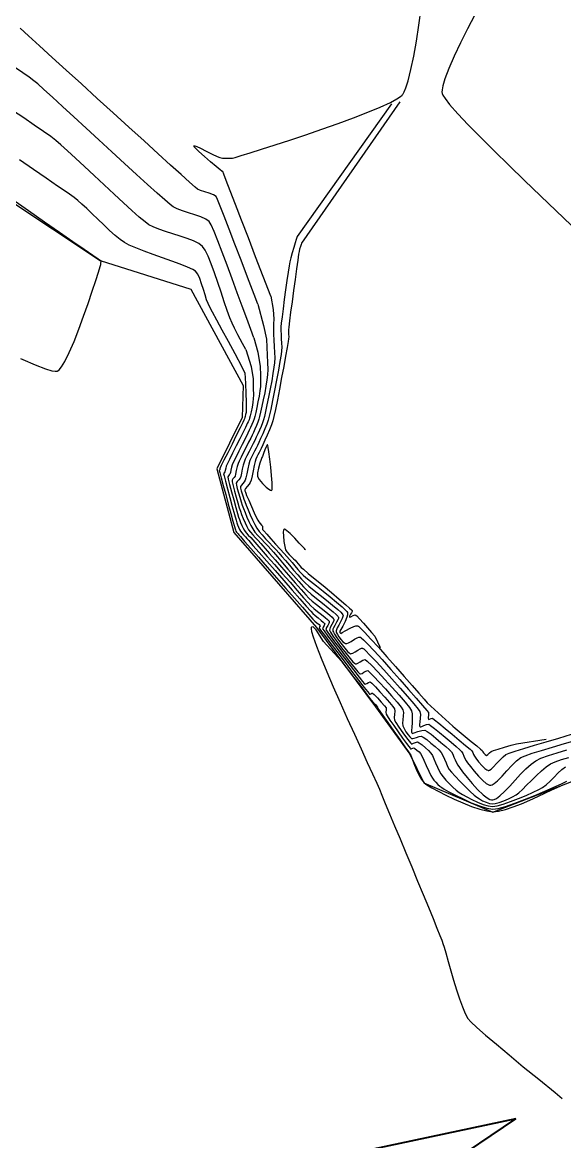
# Model space of a CAD drawing. Header units: metres. Extents: x 708931 to 723899, y 5405153 to 5413472.
# Drawn here: x 710296.5 to 710372, y 5412281.9 to 5412437.9 of the extents above; entities that cross this region are included whole.
import ezdxf

# ---------------------------------------------------------------- set-up
doc = ezdxf.new("R2010")
doc.units = ezdxf.units.M
doc.header["$LTSCALE"] = 12.7
doc.header["$MEASUREMENT"] = 0
doc.linetypes.add('ACAD_ISO08W100', pattern=[36, 24, -3, 6, -3])
for name, color, linetype in [('CONT-MJR1', 252, 'Continuous'), ('CONT-MNR1', 251, 'Continuous'), ('contornos2', 7, 'Continuous')]:
    doc.layers.add(name, color=color, linetype=linetype)
doc.layers.add('corte', color=214, linetype='ACAD_ISO08W100', lineweight=40)

msp = doc.modelspace()

# ---------------------------------------------------------------- linework, layer by layer
at = {"layer": 'CONT-MJR1', "flags": 128}
for points, elevation in [([(710328.73, 5412393.99), (710328.28, 5412395.15), (710327.73, 5412396.64), (710327.1, 5412398.37), (710326.41, 5412400.25), (710325.71, 5412402.19), (710325, 5412404.11), (710324.33, 5412405.9), (710323.72, 5412407.5), (710323.19, 5412408.81), (710322.78, 5412409.73), (710322.5, 5412410.19), (710322.03, 5412410.52), (710321.34, 5412410.83), (710320.52, 5412411.12), (710319.63, 5412411.4), (710318.78, 5412411.68), (710318.03, 5412411.95), (710317.48, 5412412.21), (710317.08, 5412412.53), (710316.31, 5412413.19), (710315.24, 5412414.15), (710313.91, 5412415.35), (710312.38, 5412416.74), (710310.71, 5412418.27), (710308.94, 5412419.89), (710307.14, 5412421.55), (710305.35, 5412423.19), (710303.64, 5412424.76), (710302.06, 5412426.22), (710300.65, 5412427.5), (710299.48, 5412428.56), (710298.61, 5412429.35), (710298.07, 5412429.81), (710297.43, 5412430.3), (710296.56, 5412430.9), (710295.53, 5412431.6)], 245), ([(710328.73, 5412393.99), (710329.26, 5412391.96), (710329.61, 5412389.98), (710329.64, 5412388.75), (710329.65, 5412387.78), (710329.64, 5412387.17), (710329.57, 5412386.56), (710329.45, 5412385.83), (710329.3, 5412385.04), (710329.14, 5412384.27), (710328.99, 5412383.57), (710328.86, 5412383.02), (710328.78, 5412382.7), (710328.64, 5412382.32), (710328.46, 5412381.88), (710328.26, 5412381.45), (710328.09, 5412381.08), (710327.9, 5412380.7), (710327.55, 5412380), (710327.1, 5412379.11), (710326.63, 5412378.16), (710326.19, 5412377.28), (710325.86, 5412376.61), (710325.7, 5412376.26), (710325.61, 5412375.94), (710325.52, 5412375.54), (710325.45, 5412375.19), (710325.39, 5412374.98), (710325.29, 5412374.85), (710325.17, 5412374.71), (710325.09, 5412374.58), (710325.16, 5412374.26), (710325.35, 5412373.51), (710325.62, 5412372.49), (710325.92, 5412371.37), (710326.22, 5412370.3), (710326.46, 5412369.46), (710326.6, 5412368.99), (710326.73, 5412368.64), (710326.88, 5412368.24), (710327.06, 5412367.82), (710327.25, 5412367.43), (710327.43, 5412367.11), (710327.65, 5412366.81), (710327.95, 5412366.47), (710328.28, 5412366.12), (710328.6, 5412365.79), (710328.87, 5412365.5), (710329.16, 5412365.17), (710329.76, 5412364.47), (710330.6, 5412363.51), (710331.59, 5412362.37), (710332.67, 5412361.13), (710333.76, 5412359.89), (710334.77, 5412358.73), (710335.65, 5412357.74), (710336.31, 5412357.01), (710336.67, 5412356.62), (710337.07, 5412356.25), (710337.6, 5412355.83), (710338.17, 5412355.39), (710338.68, 5412354.97), (710339, 5412354.7), (710339.16, 5412354.54), (710339.22, 5412354.46), (710339.23, 5412354.44), (710339.23, 5412354.4), (710339.22, 5412354.3), (710339.15, 5412354.14), (710339.01, 5412353.89), (710338.84, 5412353.58), (710338.77, 5412353.33), (710338.94, 5412353.05), (710339.36, 5412352.44), (710339.97, 5412351.61), (710340.69, 5412350.65), (710341.46, 5412349.64), (710342.19, 5412348.69), (710342.83, 5412347.89), (710343.22, 5412347.42), (710343.42, 5412347.2), (710343.5, 5412347.13), (710343.52, 5412347.12), (710343.56, 5412347.11), (710343.65, 5412347.13), (710343.8, 5412347.2), (710344.04, 5412347.35), (710344.34, 5412347.52), (710344.58, 5412347.58), (710344.85, 5412347.35), (710345.42, 5412346.78), (710346.19, 5412345.97), (710347.06, 5412345.03), (710347.92, 5412344.07), (710348.68, 5412343.19), (710349.24, 5412342.51), (710349.5, 5412342.13), (710349.56, 5412341.74), (710349.54, 5412341.26), (710349.48, 5412340.74), (710349.45, 5412340.26), (710349.49, 5412339.87), (710349.66, 5412339.5), (710349.92, 5412339.05), (710350.23, 5412338.62), (710350.47, 5412338.34), (710350.62, 5412338.18), (710350.7, 5412338.12), (710350.74, 5412338.11), (710350.79, 5412338.1), (710350.89, 5412338.1), (710351.08, 5412338.15), (710351.38, 5412338.27), (710351.74, 5412338.42), (710352.04, 5412338.47), (710352.32, 5412338.31), (710352.8, 5412337.96), (710353.39, 5412337.49), (710353.98, 5412336.99), (710354.49, 5412336.52), (710354.82, 5412336.17), (710355.06, 5412335.77), (710355.28, 5412335.26), (710355.5, 5412334.72), (710355.72, 5412334.21), (710355.95, 5412333.8), (710356.26, 5412333.43), (710356.79, 5412332.85), (710357.45, 5412332.15), (710358.17, 5412331.42), (710358.85, 5412330.75), (710359.41, 5412330.22), (710359.77, 5412329.93), (710360.14, 5412329.7), (710360.59, 5412329.45), (710361.08, 5412329.23), (710361.55, 5412329.07), (710361.96, 5412329), (710362.35, 5412329.06), (710362.9, 5412329.22), (710363.53, 5412329.45), (710364.18, 5412329.72), (710364.77, 5412330), (710365.25, 5412330.26), (710365.62, 5412330.55), (710366.13, 5412331.02), (710366.73, 5412331.62), (710367.4, 5412332.29), (710368.1, 5412332.98), (710368.8, 5412333.63), (710369.46, 5412334.18), (710370.06, 5412334.59), (710370.69, 5412334.88), (710371.57, 5412335.18), (710372.6, 5412335.49)], 245), ([(710335.94, 5412364.41), (710335.89, 5412364.46), (710335.77, 5412364.59), (710335.5, 5412364.87), (710335.05, 5412365.36), (710334.41, 5412366.05), (710333.77, 5412366.69), (710333.34, 5412367.08), (710333.09, 5412367.26), (710332.99, 5412367.3), (710332.95, 5412367.29), (710332.92, 5412367.27), (710332.87, 5412367.16), (710332.83, 5412366.88), (710332.84, 5412366.36), (710332.91, 5412365.59), (710333.03, 5412364.88), (710333.15, 5412364.42), (710333.34, 5412364.12), (710333.63, 5412363.79), (710333.95, 5412363.46), (710334.25, 5412363.17), (710334.46, 5412362.96), (710334.65, 5412362.73), (710334.88, 5412362.46), (710335.12, 5412362.2), (710335.32, 5412361.97), (710335.63, 5412361.71), (710336.31, 5412361.14), (710337.26, 5412360.35), (710338.37, 5412359.43), (710339.52, 5412358.46), (710340.61, 5412357.55), (710341.53, 5412356.76), (710342.06, 5412356.29), (710342.32, 5412356.05), (710342.4, 5412355.96), (710342.41, 5412355.94), (710342.42, 5412355.91), (710342.4, 5412355.82), (710342.34, 5412355.66), (710342.21, 5412355.43), (710342.07, 5412355.16), (710342.03, 5412355.01), (710342.23, 5412355.08), (710342.57, 5412355.28), (710342.85, 5412355.38), (710343.06, 5412355.2), (710343.46, 5412354.78), (710343.99, 5412354.19), (710344.57, 5412353.53), (710345.12, 5412352.89), (710345.58, 5412352.37), (710346.34, 5412350.81)], 240)]:
    msp.add_lwpolyline(points, dxfattribs=dict(at, elevation=elevation))
at = {"layer": 'CONT-MJR1', "elevation": 240, "flags": 128}
msp.add_lwpolyline([(710330.62, 5412379.05), (710330.6, 5412379.05), (710330.54, 5412378.98), (710330.43, 5412378.76), (710330.27, 5412378.36), (710330.09, 5412377.85), (710329.99, 5412377.58), (710329.92, 5412377.43), (710329.84, 5412377.27), (710329.75, 5412377.03), (710329.56, 5412376.49), (710329.35, 5412375.81), (710329.21, 5412375.15), (710329.21, 5412374.66), (710329.46, 5412374.21), (710329.91, 5412373.68), (710330.44, 5412373.17), (710330.83, 5412372.87), (710331.06, 5412372.74), (710331.17, 5412372.71), (710331.21, 5412372.72), (710331.23, 5412372.74), (710331.26, 5412372.85), (710331.28, 5412373.15), (710331.26, 5412373.76), (710331.19, 5412374.78), (710331.08, 5412375.93), (710330.95, 5412377.07), (710330.82, 5412378.07), (710330.72, 5412378.67), (710330.66, 5412378.95), (710330.63, 5412379.04), (710330.62, 5412379.05)], close=True, dxfattribs=at)
at = {"layer": 'CONT-MNR1', "flags": 128}
for points, elevation in [([(710331.08, 5412399.79), (710330.02, 5412402.52), (710328.97, 5412405.25), (710327.96, 5412407.89), (710327.01, 5412410.36), (710326.16, 5412412.57), (710325.44, 5412414.44), (710324.88, 5412415.88), (710324.53, 5412416.8), (710324.4, 5412417.13), (710324.33, 5412417.16), (710324.25, 5412417.19), (710324.02, 5412417.38), (710323.45, 5412417.86), (710322.68, 5412418.51), (710321.84, 5412419.24), (710321.08, 5412419.92), (710320.63, 5412420.36), (710320.42, 5412420.59), (710320.37, 5412420.68), (710320.37, 5412420.71), (710320.39, 5412420.72), (710320.5, 5412420.71), (710320.76, 5412420.63), (710321.28, 5412420.4), (710322.08, 5412420), (710322.91, 5412419.58), (710323.59, 5412419.24), (710323.98, 5412419.08), (710324.36, 5412419.02), (710324.87, 5412418.99), (710325.37, 5412418.99), (710325.76, 5412419.02), (710326.1, 5412419.12), (710326.94, 5412419.37), (710328.2, 5412419.76), (710329.8, 5412420.26), (710331.68, 5412420.86), (710333.75, 5412421.54), (710335.95, 5412422.28), (710338.21, 5412423.05), (710340.45, 5412423.84), (710342.6, 5412424.63), (710344.59, 5412425.4), (710346.34, 5412426.13), (710347.78, 5412426.79), (710348.66, 5412427.27), (710349.14, 5412427.59), (710349.37, 5412427.78), (710349.45, 5412427.87), (710349.53, 5412427.97), (710349.68, 5412428.24), (710349.91, 5412428.79), (710350.22, 5412429.78), (710350.61, 5412431.35), (710350.99, 5412433.23), (710351.36, 5412435.33), (710351.72, 5412437.57), (710352.05, 5412439.88)], 243), ([(710359.49, 5412439), (710358.48, 5412437.03), (710357.51, 5412435.08), (710356.63, 5412433.22), (710355.89, 5412431.52), (710355.33, 5412430.05), (710355.04, 5412429.1), (710354.94, 5412428.53), (710354.92, 5412428.23), (710354.94, 5412428.11), (710354.96, 5412428.01), (710355.07, 5412427.77), (710355.37, 5412427.31), (710356, 5412426.5), (710357.13, 5412425.21), (710358.58, 5412423.67), (710360.29, 5412421.93), (710362.21, 5412420.02), (710364.28, 5412417.99), (710366.44, 5412415.89), (710368.64, 5412413.78), (710370.82, 5412411.69), (710372.91, 5412409.67)], 243), ([(710329.27, 5412398.64), (710328.75, 5412400.02), (710327.84, 5412402.41), (710326.95, 5412404.78), (710326.09, 5412407.04), (710325.29, 5412409.12), (710324.6, 5412410.91), (710324.04, 5412412.32), (710323.65, 5412413.27), (710323.45, 5412413.66), (710323.08, 5412413.89), (710322.52, 5412414.11), (710321.88, 5412414.31), (710321.29, 5412414.51), (710320.86, 5412414.7), (710320.53, 5412414.98), (710319.76, 5412415.67), (710318.6, 5412416.71), (710317.12, 5412418.05), (710315.37, 5412419.63), (710313.42, 5412421.41), (710311.31, 5412423.32), (710309.12, 5412425.32), (710306.89, 5412427.34), (710304.69, 5412429.35), (710302.58, 5412431.27), (710300.61, 5412433.06), (710298.85, 5412434.67), (710297.35, 5412436.04), (710296.16, 5412437.11)], 244), ([(710347.9, 5412426.58), (710334.76, 5412408.1), (710334.72, 5412407.96), (710334.63, 5412407.69), (710334.49, 5412407.22), (710334.28, 5412406.54), (710334.06, 5412405.81), (710333.87, 5412405.12), (710333.73, 5412404.54), (710333.63, 5412404), (710333.49, 5412403.11), (710333.33, 5412401.96), (710333.15, 5412400.66), (710332.96, 5412399.31), (710332.79, 5412398.02), (710332.65, 5412396.89), (710332.55, 5412396.01), (710332.5, 5412395.5), (710332.5, 5412395.01), (710332.52, 5412394.44), (710332.55, 5412393.83), (710332.59, 5412393.22), (710332.6, 5412392.65), (710332.59, 5412392.16), (710332.52, 5412391.63), (710332.36, 5412390.69), (710332.14, 5412389.47), (710331.88, 5412388.08), (710331.6, 5412386.62), (710331.32, 5412385.22), (710331.07, 5412383.99), (710330.87, 5412383.04), (710330.73, 5412382.48), (710330.53, 5412381.93), (710330.27, 5412381.27), (710329.97, 5412380.59), (710329.67, 5412379.93), (710329.41, 5412379.37), (710329.23, 5412378.98), (710329.04, 5412378.6), (710328.81, 5412378.16), (710328.57, 5412377.7), (710328.35, 5412377.26), (710328.18, 5412376.87), (710328.04, 5412376.38), (710327.89, 5412375.72), (710327.75, 5412375.02), (710327.62, 5412374.44), (710327.52, 5412374.11), (710327.38, 5412373.9), (710327.17, 5412373.68), (710326.98, 5412373.45), (710326.87, 5412373.24), (710326.88, 5412373), (710326.97, 5412372.64), (710327.09, 5412372.22), (710327.23, 5412371.81), (710327.35, 5412371.48), (710327.46, 5412371.16), (710327.66, 5412370.65), (710327.92, 5412370), (710328.21, 5412369.29), (710328.53, 5412368.58), (710328.84, 5412367.94), (710329.13, 5412367.44), (710329.45, 5412366.99), (710329.87, 5412366.49), (710330.35, 5412365.96), (710330.86, 5412365.42), (710331.36, 5412364.9), (710331.82, 5412364.41), (710332.22, 5412363.98), (710332.63, 5412363.51), (710333.12, 5412362.93), (710333.67, 5412362.28), (710334.25, 5412361.6), (710334.83, 5412360.94), (710335.37, 5412360.34), (710335.86, 5412359.83), (710336.38, 5412359.36), (710337.11, 5412358.77), (710337.96, 5412358.09), (710338.85, 5412357.39), (710339.69, 5412356.72), (710340.41, 5412356.11), (710340.84, 5412355.72), (710341.05, 5412355.5), (710341.12, 5412355.38), (710341.14, 5412355.34), (710341.15, 5412355.27), (710341.13, 5412355.12), (710341.05, 5412354.86), (710340.84, 5412354.46), (710340.54, 5412353.93), (710340.33, 5412353.53), (710340.23, 5412353.27), (710340.2, 5412353.12), (710340.2, 5412353.06), (710340.21, 5412353), (710340.25, 5412352.86), (710340.36, 5412352.62), (710340.56, 5412352.28), (710340.87, 5412351.87), (710341.14, 5412351.59), (710341.33, 5412351.44), (710341.45, 5412351.38), (710341.5, 5412351.36), (710341.56, 5412351.35), (710341.69, 5412351.37), (710341.92, 5412351.46), (710342.27, 5412351.66), (710342.75, 5412351.95), (710343.11, 5412352.16), (710343.35, 5412352.25), (710343.48, 5412352.26), (710343.54, 5412352.26), (710343.58, 5412352.24), (710343.69, 5412352.16), (710343.98, 5412351.89), (710344.54, 5412351.32), (710345.47, 5412350.33), (710346.59, 5412349.11), (710347.81, 5412347.75), (710349.06, 5412346.34), (710350.27, 5412344.97), (710351.35, 5412343.74), (710352.22, 5412342.73), (710352.81, 5412342.03), (710353.04, 5412341.74), (710353.06, 5412341.41), (710353.03, 5412341.01), (710353.04, 5412340.79), (710353.19, 5412340.81), (710353.41, 5412340.9), (710353.6, 5412340.94), (710353.87, 5412340.74), (710354.5, 5412340.24), (710355.36, 5412339.53), (710356.35, 5412338.71), (710357.34, 5412337.89), (710358.21, 5412337.16), (710358.84, 5412336.62), (710359.1, 5412336.38), (710359.23, 5412336.15), (710359.34, 5412335.88), (710359.46, 5412335.64), (710359.65, 5412335.37), (710360.04, 5412334.88), (710360.52, 5412334.33), (710360.91, 5412333.95), (710361.17, 5412333.76), (710361.33, 5412333.69), (710361.39, 5412333.68), (710361.45, 5412333.68), (710361.57, 5412333.73), (710361.78, 5412333.86), (710362.1, 5412334.15), (710362.54, 5412334.62), (710363, 5412335.12), (710363.44, 5412335.58), (710363.85, 5412335.89), (710364.28, 5412336.06), (710365.13, 5412336.35), (710366.34, 5412336.73), (710367.81, 5412337.17), (710369.46, 5412337.67), (710371.2, 5412338.19), (710372.97, 5412338.71)], 242), ([(710349.07, 5412426.85), (710344.17, 5412419.84), (710335.35, 5412407.16), (710335.3, 5412406.99), (710335.21, 5412406.71), (710335.1, 5412406.33), (710335.02, 5412406.02), (710334.96, 5412405.64), (710334.84, 5412404.78), (710334.67, 5412403.57), (710334.47, 5412402.12), (710334.26, 5412400.55), (710334.05, 5412398.98), (710333.85, 5412397.53), (710333.69, 5412396.32), (710333.58, 5412395.47), (710333.54, 5412395.09), (710333.54, 5412394.8), (710333.56, 5412394.46), (710333.58, 5412394.11), (710333.57, 5412393.82), (710333.51, 5412393.45), (710333.37, 5412392.62), (710333.15, 5412391.43), (710332.89, 5412389.99), (710332.59, 5412388.42), (710332.29, 5412386.82), (710332, 5412385.31), (710331.73, 5412384), (710331.52, 5412383), (710331.38, 5412382.41), (710331.18, 5412381.84), (710330.9, 5412381.15), (710330.58, 5412380.41), (710330.26, 5412379.69), (710329.97, 5412379.05), (710329.74, 5412378.56), (710329.61, 5412378.28), (710329.47, 5412378), (710329.3, 5412377.68), (710329.14, 5412377.36), (710329.01, 5412377.07), (710328.92, 5412376.73), (710328.79, 5412376.15), (710328.63, 5412375.43), (710328.47, 5412374.72), (710328.33, 5412374.14), (710328.23, 5412373.82), (710328.06, 5412373.55), (710327.8, 5412373.24), (710327.57, 5412372.96), (710327.46, 5412372.8), (710327.48, 5412372.64), (710327.54, 5412372.46), (710327.6, 5412372.3), (710327.72, 5412372), (710328.01, 5412371.32), (710328.39, 5412370.46), (710328.77, 5412369.59), (710329.09, 5412368.89), (710329.26, 5412368.54), (710329.41, 5412368.33), (710329.62, 5412368.09), (710329.81, 5412367.87), (710329.91, 5412367.73), (710329.93, 5412367.58), (710329.93, 5412367.41), (710329.95, 5412367.27), (710330.12, 5412367.06), (710330.53, 5412366.59), (710331.11, 5412365.94), (710331.76, 5412365.22), (710332.41, 5412364.5), (710332.96, 5412363.89), (710333.34, 5412363.47), (710333.67, 5412363.09), (710334.05, 5412362.64), (710334.45, 5412362.17), (710334.86, 5412361.7), (710335.24, 5412361.27), (710335.59, 5412360.9), (710335.97, 5412360.57), (710336.62, 5412360.05), (710337.45, 5412359.39), (710338.39, 5412358.65), (710339.35, 5412357.87), (710340.25, 5412357.13), (710341.01, 5412356.48), (710341.46, 5412356.05), (710341.68, 5412355.81), (710341.76, 5412355.69), (710341.78, 5412355.64), (710341.79, 5412355.56), (710341.77, 5412355.37), (710341.68, 5412355.01), (710341.45, 5412354.45), (710341.1, 5412353.76), (710340.85, 5412353.3), (710340.72, 5412353.07), (710340.68, 5412352.99), (710340.68, 5412352.97), (710340.68, 5412352.96), (710340.71, 5412352.91), (710340.76, 5412352.84), (710340.83, 5412352.77), (710341.04, 5412352.89), (710341.52, 5412353.17), (710342.14, 5412353.5), (710342.63, 5412353.71), (710342.95, 5412353.81), (710343.13, 5412353.83), (710343.2, 5412353.82), (710343.24, 5412353.8), (710343.35, 5412353.72), (710343.63, 5412353.47), (710344.16, 5412352.93), (710345.04, 5412351.99), (710346.09, 5412350.83), (710347.26, 5412349.52), (710348.47, 5412348.14), (710349.66, 5412346.78), (710350.77, 5412345.52), (710351.71, 5412344.43), (710352.44, 5412343.59), (710352.89, 5412343.09)], 241), ([(710327.6, 5412392.33), (710327.14, 5412393.19), (710326.51, 5412394.38), (710326.02, 5412395.33), (710325.69, 5412396), (710325.38, 5412396.77), (710325.01, 5412397.79), (710324.6, 5412399), (710324.16, 5412400.33), (710323.7, 5412401.69), (710323.24, 5412403.04), (710322.78, 5412404.28), (710322.34, 5412405.36), (710321.93, 5412406.2), (710321.56, 5412406.72), (710321.05, 5412407.1), (710320.32, 5412407.47), (710319.44, 5412407.81), (710318.46, 5412408.15), (710317.44, 5412408.47), (710316.43, 5412408.79), (710315.5, 5412409.1), (710314.7, 5412409.42), (710314.09, 5412409.73), (710313.56, 5412410.12), (710312.76, 5412410.8), (710311.74, 5412411.7), (710310.55, 5412412.79), (710309.24, 5412414), (710307.87, 5412415.28), (710306.48, 5412416.58), (710305.13, 5412417.84), (710303.87, 5412419.01), (710302.75, 5412420.04), (710301.82, 5412420.88), (710301.15, 5412421.46), (710300.43, 5412422.01), (710299.4, 5412422.74), (710298.12, 5412423.61), (710296.67, 5412424.61), (710295.1, 5412425.67)], 246), ([(710327.45, 5412389.08), (710327.1, 5412389.9), (710326.11, 5412391.72), (710325.17, 5412393.45), (710324.31, 5412395.04), (710323.57, 5412396.43), (710322.97, 5412397.55), (710322.55, 5412398.35), (710322.34, 5412398.77), (710322.14, 5412399.28), (710321.92, 5412399.96), (710321.69, 5412400.72), (710321.44, 5412401.5), (710321.18, 5412402.23), (710320.9, 5412402.84), (710320.61, 5412403.26), (710320.21, 5412403.51), (710319.47, 5412403.84), (710318.47, 5412404.23), (710317.29, 5412404.67), (710316.01, 5412405.13), (710314.69, 5412405.6), (710313.43, 5412406.06), (710312.29, 5412406.5), (710311.35, 5412406.9), (710310.7, 5412407.24), (710310.1, 5412407.67), (710309.4, 5412408.25), (710308.63, 5412408.94), (710307.83, 5412409.7), (710307.01, 5412410.49), (710306.21, 5412411.27), (710305.46, 5412411.99), (710304.78, 5412412.62), (710304.22, 5412413.11), (710303.67, 5412413.53), (710302.7, 5412414.21), (710301.39, 5412415.11), (710299.8, 5412416.21), (710298.01, 5412417.44), (710296.09, 5412418.77)], 247), ([(710296.23, 5412391.07), (710296.54, 5412390.93), (710298.25, 5412390.19), (710299.68, 5412389.64), (710300.56, 5412389.38), (710301.04, 5412389.3), (710301.26, 5412389.31), (710301.35, 5412389.33), (710301.43, 5412389.37), (710301.62, 5412389.53), (710301.93, 5412389.91), (710302.39, 5412390.66), (710303.01, 5412391.92), (710303.67, 5412393.46), (710304.35, 5412395.18), (710305.01, 5412396.98), (710305.64, 5412398.77), (710306.2, 5412400.46), (710306.69, 5412401.94), (710307.06, 5412403.12), (710307.31, 5412403.91), (710307.4, 5412404.21), (710307.42, 5412404.38), (710307.44, 5412404.59), (710307.44, 5412404.7), (710307.38, 5412404.72), (710307.31, 5412404.75), (710307.04, 5412404.94), (710306.27, 5412405.46), (710305.06, 5412406.29), (710303.5, 5412407.36), (710301.64, 5412408.65), (710299.56, 5412410.1), (710297.33, 5412411.66), (710295.01, 5412413.3)], 248), ([(710331.08, 5412399.79), (710331.41, 5412397.92), (710331.52, 5412396.58), (710331.46, 5412395.91), (710331.45, 5412395.23), (710331.48, 5412394.46), (710331.52, 5412393.63), (710331.57, 5412392.77), (710331.61, 5412391.94), (710331.63, 5412391.17), (710331.61, 5412390.49), (710331.53, 5412389.87), (710331.39, 5412389.01), (710331.21, 5412387.98), (710331, 5412386.86), (710330.78, 5412385.72), (710330.55, 5412384.65), (710330.35, 5412383.71), (710330.19, 5412382.99), (710330.08, 5412382.56), (710329.93, 5412382.12), (710329.73, 5412381.63), (710329.5, 5412381.11), (710329.27, 5412380.59), (710329.05, 5412380.1), (710328.85, 5412379.68), (710328.63, 5412379.24), (710328.36, 5412378.69), (710328.05, 5412378.11), (710327.76, 5412377.54), (710327.51, 5412377.04), (710327.36, 5412376.66), (710327.23, 5412376.23), (710327.1, 5412375.68), (710326.99, 5412375.12), (710326.89, 5412374.66), (710326.81, 5412374.4), (710326.64, 5412374.17), (710326.41, 5412373.92), (710326.28, 5412373.69), (710326.3, 5412373.44), (710326.41, 5412372.98), (710326.57, 5412372.38), (710326.75, 5412371.74), (710326.94, 5412371.13), (710327.1, 5412370.65), (710327.27, 5412370.18), (710327.49, 5412369.61), (710327.74, 5412368.99), (710328.01, 5412368.37), (710328.29, 5412367.8), (710328.56, 5412367.33), (710328.88, 5412366.89), (710329.3, 5412366.4), (710329.77, 5412365.89), (710330.26, 5412365.38), (710330.72, 5412364.91), (710331.1, 5412364.49), (710331.47, 5412364.07), (710332.02, 5412363.42), (710332.7, 5412362.62), (710333.46, 5412361.74), (710334.24, 5412360.84), (710334.98, 5412360), (710335.63, 5412359.28), (710336.13, 5412358.76), (710336.71, 5412358.24), (710337.45, 5412357.63), (710338.28, 5412356.98), (710339.08, 5412356.35), (710339.78, 5412355.78), (710340.2, 5412355.4), (710340.41, 5412355.19), (710340.49, 5412355.08), (710340.5, 5412355.04), (710340.51, 5412354.98), (710340.5, 5412354.86), (710340.43, 5412354.65), (710340.26, 5412354.32), (710340, 5412353.89), (710339.83, 5412353.56), (710339.74, 5412353.34), (710339.72, 5412353.21), (710339.73, 5412353.15), (710339.74, 5412353.1), (710339.8, 5412352.95), (710339.97, 5412352.65), (710340.3, 5412352.13), (710340.83, 5412351.41), (710341.38, 5412350.72), (710341.78, 5412350.27), (710342.01, 5412350.05), (710342.13, 5412349.96), (710342.17, 5412349.94), (710342.22, 5412349.94), (710342.33, 5412349.95), (710342.53, 5412350.02), (710342.83, 5412350.19), (710343.22, 5412350.44), (710343.52, 5412350.61), (710343.72, 5412350.69), (710343.84, 5412350.7), (710343.89, 5412350.7), (710343.92, 5412350.68), (710344.03, 5412350.6), (710344.31, 5412350.34), (710344.85, 5412349.8), (710345.75, 5412348.85), (710346.81, 5412347.69), (710347.95, 5412346.43), (710349.09, 5412345.16), (710350.13, 5412343.97), (710351, 5412342.96), (710351.61, 5412342.23), (710351.86, 5412341.87), (710351.92, 5412341.48), (710351.89, 5412340.96), (710351.84, 5412340.43), (710351.81, 5412340.07), (710351.82, 5412339.88), (710351.84, 5412339.8), (710351.86, 5412339.78), (710351.88, 5412339.76), (710351.97, 5412339.76), (710352.14, 5412339.81), (710352.42, 5412339.92), (710352.79, 5412340.07), (710353.08, 5412340.12), (710353.35, 5412339.95), (710353.89, 5412339.53), (710354.6, 5412338.96), (710355.4, 5412338.3), (710356.2, 5412337.62), (710356.9, 5412337.02), (710357.42, 5412336.55), (710357.67, 5412336.31), (710357.84, 5412336.03), (710357.99, 5412335.67), (710358.13, 5412335.32), (710358.29, 5412335.03), (710358.49, 5412334.75), (710358.89, 5412334.22), (710359.41, 5412333.57), (710360.01, 5412332.87), (710360.62, 5412332.25), (710361.08, 5412331.87), (710361.39, 5412331.69), (710361.57, 5412331.62), (710361.65, 5412331.62), (710361.73, 5412331.62), (710361.91, 5412331.67), (710362.22, 5412331.85), (710362.67, 5412332.24), (710363.31, 5412332.88), (710363.98, 5412333.63), (710364.67, 5412334.37), (710365.32, 5412335.01), (710365.92, 5412335.46), (710366.51, 5412335.71), (710367.51, 5412336.06), (710368.82, 5412336.47), (710370.35, 5412336.93), (710372, 5412337.42), (710373.66, 5412337.89)], 243), ([(710329.27, 5412398.64), (710330.07, 5412395.68), (710330.49, 5412393.77), (710330.55, 5412392.67), (710330.6, 5412391.56), (710330.64, 5412390.51), (710330.65, 5412389.57), (710330.62, 5412388.83), (710330.54, 5412388.11), (710330.4, 5412387.24), (710330.23, 5412386.3), (710330.04, 5412385.33), (710329.85, 5412384.42), (710329.67, 5412383.62), (710329.53, 5412383), (710329.43, 5412382.63), (710329.28, 5412382.21), (710329.09, 5412381.74), (710328.87, 5412381.25), (710328.66, 5412380.78), (710328.47, 5412380.38), (710328.29, 5412380), (710327.99, 5412379.43), (710327.64, 5412378.73), (710327.27, 5412378.01), (710326.94, 5412377.33), (710326.67, 5412376.79), (710326.53, 5412376.46), (710326.4, 5412376.02), (710326.28, 5412375.47), (710326.18, 5412374.98), (710326.1, 5412374.69), (710325.97, 5412374.51), (710325.79, 5412374.32), (710325.68, 5412374.13), (710325.72, 5412373.88), (710325.86, 5412373.33), (710326.05, 5412372.59), (710326.27, 5412371.76), (710326.5, 5412370.96), (710326.7, 5412370.27), (710326.85, 5412369.82), (710327.02, 5412369.34), (710327.24, 5412368.78), (710327.49, 5412368.2), (710327.74, 5412367.66), (710327.99, 5412367.22), (710328.25, 5412366.88), (710328.57, 5412366.5), (710328.94, 5412366.1), (710329.32, 5412365.7), (710329.68, 5412365.32), (710329.98, 5412364.99), (710330.31, 5412364.62), (710330.91, 5412363.93), (710331.69, 5412363.02), (710332.59, 5412361.98), (710333.54, 5412360.89), (710334.47, 5412359.83), (710335.3, 5412358.88), (710335.97, 5412358.14), (710336.4, 5412357.69), (710336.86, 5412357.28), (710337.45, 5412356.79), (710338.1, 5412356.28), (710338.74, 5412355.77), (710339.29, 5412355.32), (710339.63, 5412355.03), (710339.79, 5412354.85), (710339.85, 5412354.77), (710339.87, 5412354.74), (710339.87, 5412354.68), (710339.85, 5412354.56), (710339.76, 5412354.33), (710339.57, 5412354), (710339.34, 5412353.58), (710339.25, 5412353.24), (710339.41, 5412352.94), (710339.79, 5412352.36), (710340.33, 5412351.61), (710340.95, 5412350.78), (710341.59, 5412349.96), (710342.16, 5412349.25), (710342.53, 5412348.82), (710342.73, 5412348.61), (710342.82, 5412348.54), (710342.85, 5412348.53), (710342.9, 5412348.52), (710343.01, 5412348.54), (710343.22, 5412348.64), (710343.53, 5412348.83), (710343.92, 5412349.06), (710344.23, 5412349.14), (710344.53, 5412348.9), (710345.15, 5412348.29), (710345.99, 5412347.41), (710346.97, 5412346.36), (710347.99, 5412345.24), (710348.97, 5412344.14), (710349.8, 5412343.17), (710350.4, 5412342.42), (710350.68, 5412342), (710350.77, 5412341.55), (710350.79, 5412340.94), (710350.77, 5412340.29), (710350.72, 5412339.68), (710350.68, 5412339.24), (710350.67, 5412339.05), (710350.74, 5412338.91), (710350.83, 5412338.81), (710351.07, 5412338.89), (710351.56, 5412339.08), (710352.12, 5412339.25), (710352.56, 5412339.29), (710352.88, 5412339.12), (710353.41, 5412338.72), (710354.08, 5412338.18), (710354.79, 5412337.58), (710355.45, 5412337.01), (710355.96, 5412336.53), (710356.25, 5412336.24), (710356.43, 5412335.93), (710356.6, 5412335.54), (710356.77, 5412335.13), (710356.94, 5412334.73), (710357.12, 5412334.42), (710357.36, 5412334.08), (710357.81, 5412333.48), (710358.42, 5412332.7), (710359.13, 5412331.84), (710359.9, 5412330.99), (710360.65, 5412330.27), (710361.21, 5412329.83), (710361.59, 5412329.63), (710361.81, 5412329.56), (710361.91, 5412329.55), (710362, 5412329.55), (710362.2, 5412329.6), (710362.52, 5412329.76), (710363, 5412330.11), (710363.66, 5412330.72), (710364.38, 5412331.47), (710365.13, 5412332.3), (710365.88, 5412333.13), (710366.63, 5412333.91), (710367.34, 5412334.56), (710367.99, 5412335.02), (710368.72, 5412335.36), (710369.75, 5412335.73), (710370.98, 5412336.12), (710372.34, 5412336.52)], 244), ([(710327.6, 5412392.33), (710328.36, 5412389.96), (710328.61, 5412388.26), (710328.64, 5412386.96), (710328.66, 5412385.99), (710328.65, 5412385.5), (710328.59, 5412384.96), (710328.47, 5412384.3), (710328.33, 5412383.64), (710328.21, 5412383.09), (710328.13, 5412382.77), (710328.05, 5412382.54), (710327.93, 5412382.27), (710327.81, 5412382.01), (710327.71, 5412381.78), (710327.55, 5412381.47), (710327.22, 5412380.81), (710326.78, 5412379.91), (710326.27, 5412378.9), (710325.77, 5412377.89), (710325.33, 5412377), (710325.01, 5412376.35), (710324.87, 5412376.06), (710324.8, 5412375.78), (710324.73, 5412375.46), (710324.68, 5412375.27), (710324.58, 5412375.15), (710324.5, 5412375.03), (710324.57, 5412374.73), (710324.76, 5412373.97), (710325.05, 5412372.91), (710325.38, 5412371.69), (710325.71, 5412370.46), (710326.01, 5412369.36), (710326.24, 5412368.55), (710326.35, 5412368.16), (710326.45, 5412367.89), (710326.58, 5412367.57), (710326.72, 5412367.26), (710326.86, 5412367), (710327.04, 5412366.77), (710327.28, 5412366.5), (710327.54, 5412366.24), (710327.75, 5412366.01), (710328.01, 5412365.72), (710328.6, 5412365.03), (710329.46, 5412364.05), (710330.51, 5412362.85), (710331.67, 5412361.52), (710332.88, 5412360.14), (710334.05, 5412358.8), (710335.12, 5412357.59), (710336, 5412356.58), (710336.64, 5412355.87), (710336.94, 5412355.54), (710337.26, 5412355.26), (710337.69, 5412354.92), (710338.11, 5412354.58), (710338.39, 5412354.35), (710338.53, 5412354.22), (710338.58, 5412354.16), (710338.59, 5412354.14), (710338.6, 5412354.1), (710338.58, 5412354.02), (710338.5, 5412353.86), (710338.37, 5412353.65), (710338.3, 5412353.42), (710338.5, 5412353.11), (710339.03, 5412352.38), (710339.8, 5412351.35), (710340.71, 5412350.14), (710341.68, 5412348.88), (710342.6, 5412347.68), (710343.39, 5412346.67), (710343.86, 5412346.08), (710344.09, 5412345.8), (710344.17, 5412345.71), (710344.19, 5412345.7), (710344.23, 5412345.7), (710344.31, 5412345.72), (710344.47, 5412345.81), (710344.69, 5412345.95), (710344.92, 5412346.02), (710345.16, 5412345.82), (710345.65, 5412345.32), (710346.29, 5412344.64), (710346.98, 5412343.88), (710347.62, 5412343.16), (710348.1, 5412342.58), (710348.32, 5412342.26), (710348.36, 5412341.91), (710348.33, 5412341.48), (710348.29, 5412341.05), (710348.32, 5412340.7), (710348.52, 5412340.33), (710348.93, 5412339.69), (710349.46, 5412338.93), (710349.99, 5412338.2), (710350.34, 5412337.73), (710350.54, 5412337.5), (710350.62, 5412337.42), (710350.65, 5412337.4), (710350.69, 5412337.39), (710350.79, 5412337.4), (710350.97, 5412337.47), (710351.24, 5412337.58), (710351.52, 5412337.64), (710351.76, 5412337.51), (710352.15, 5412337.22), (710352.62, 5412336.84), (710353.06, 5412336.44), (710353.39, 5412336.09), (710353.59, 5412335.76), (710353.81, 5412335.27), (710354.04, 5412334.71), (710354.29, 5412334.14), (710354.53, 5412333.61), (710354.78, 5412333.19), (710355.08, 5412332.79), (710355.48, 5412332.33), (710355.94, 5412331.83), (710356.43, 5412331.35), (710356.9, 5412330.93), (710357.33, 5412330.6), (710357.77, 5412330.32), (710358.38, 5412329.98), (710359.1, 5412329.61), (710359.87, 5412329.25), (710360.65, 5412328.94), (710361.37, 5412328.73), (710361.98, 5412328.64), (710362.6, 5412328.72), (710363.46, 5412328.96), (710364.48, 5412329.32), (710365.58, 5412329.74), (710366.66, 5412330.2), (710367.64, 5412330.64), (710368.44, 5412331.02), (710368.96, 5412331.3), (710369.46, 5412331.68), (710369.99, 5412332.18), (710370.54, 5412332.74), (710371.09, 5412333.3), (710371.63, 5412333.8), (710372.13, 5412334.16)], 246), ([(710327.45, 5412389.08), (710327.58, 5412387.61), (710327.62, 5412386.21), (710327.65, 5412385.03), (710327.67, 5412384.2), (710327.67, 5412383.84), (710327.64, 5412383.58), (710327.58, 5412383.28), (710327.52, 5412383), (710327.48, 5412382.84), (710327.41, 5412382.66), (710327.33, 5412382.48), (710327.17, 5412382.17), (710326.8, 5412381.42), (710326.27, 5412380.36), (710325.68, 5412379.16), (710325.08, 5412377.95), (710324.56, 5412376.9), (710324.19, 5412376.15), (710324.04, 5412375.85), (710324, 5412375.69), (710323.97, 5412375.56), (710323.94, 5412375.52), (710323.9, 5412375.47), (710323.98, 5412375.2), (710324.17, 5412374.46), (710324.46, 5412373.39), (710324.8, 5412372.12), (710325.16, 5412370.78), (710325.51, 5412369.5), (710325.8, 5412368.41), (710326.01, 5412367.65), (710326.1, 5412367.34), (710326.15, 5412367.19), (710326.22, 5412367.03), (710326.29, 5412366.9), (710326.39, 5412366.77), (710326.52, 5412366.64), (710326.63, 5412366.52), (710326.85, 5412366.26), (710327.43, 5412365.6), (710328.29, 5412364.62), (710329.37, 5412363.39), (710330.59, 5412362), (710331.88, 5412360.53), (710333.18, 5412359.05), (710334.4, 5412357.66), (710335.49, 5412356.42), (710336.36, 5412355.42), (710336.96, 5412354.75), (710337.21, 5412354.47), (710337.48, 5412354.24), (710337.8, 5412353.99), (710337.96, 5412353.83), (710337.89, 5412353.67), (710337.82, 5412353.51), (710338.02, 5412353.23), (710338.55, 5412352.52), (710339.33, 5412351.49), (710340.28, 5412350.23), (710341.31, 5412348.88), (710342.35, 5412347.52), (710343.31, 5412346.27), (710344.1, 5412345.25), (710344.56, 5412344.66), (710344.78, 5412344.38), (710344.85, 5412344.3), (710344.86, 5412344.29), (710344.88, 5412344.28), (710344.93, 5412344.3), (710345.02, 5412344.34), (710345.14, 5412344.42), (710345.27, 5412344.46), (710345.49, 5412344.26), (710345.95, 5412343.78), (710346.48, 5412343.2), (710346.93, 5412342.68), (710347.14, 5412342.39), (710347.16, 5412342.12), (710347.13, 5412341.8), (710347.14, 5412341.53), (710347.3, 5412341.26), (710347.69, 5412340.69), (710348.22, 5412339.92), (710348.83, 5412339.05), (710349.45, 5412338.18), (710349.99, 5412337.43), (710350.32, 5412336.99), (710350.48, 5412336.77), (710350.54, 5412336.7), (710350.55, 5412336.69), (710350.57, 5412336.69), (710350.62, 5412336.69), (710350.72, 5412336.73), (710350.86, 5412336.79), (710351, 5412336.82), (710351.17, 5412336.72), (710351.44, 5412336.51), (710351.74, 5412336.25), (710351.96, 5412336.02), (710352.13, 5412335.71), (710352.41, 5412335.1), (710352.75, 5412334.35), (710353.1, 5412333.59), (710353.4, 5412332.95), (710353.61, 5412332.57), (710353.81, 5412332.31), (710354.06, 5412332.02), (710354.35, 5412331.73), (710354.63, 5412331.47), (710354.89, 5412331.27), (710355.23, 5412331.07), (710355.9, 5412330.7), (710356.81, 5412330.21), (710357.88, 5412329.69), (710359.01, 5412329.17), (710360.14, 5412328.72), (710361.16, 5412328.4), (710362, 5412328.28), (710362.75, 5412328.37), (710363.8, 5412328.66), (710365.06, 5412329.09), (710366.45, 5412329.61), (710367.88, 5412330.19), (710369.27, 5412330.78), (710370.53, 5412331.34), (710371.57, 5412331.81), (710372.32, 5412332.16)], 247), ([(710340.94, 5412348.89), (710338.44, 5412351.64), (710337.4, 5412353.26), (710336.97, 5412353.69), (710336.8, 5412353.66), (710336.75, 5412353.62), (710336.72, 5412353.58), (710336.7, 5412353.43), (710336.76, 5412353.05), (710336.97, 5412352.29), (710337.44, 5412350.97), (710338.08, 5412349.33), (710338.88, 5412347.43), (710339.77, 5412345.34), (710340.74, 5412343.15), (710341.74, 5412340.92), (710342.73, 5412338.74), (710343.67, 5412336.67), (710344.53, 5412334.79), (710345.26, 5412333.18), (710345.84, 5412331.9), (710346.21, 5412331.04), (710346.55, 5412330.22), (710347.04, 5412329.06), (710347.64, 5412327.62), (710348.33, 5412325.96), (710349.09, 5412324.13), (710349.9, 5412322.2), (710350.72, 5412320.22), (710351.53, 5412318.25), (710352.32, 5412316.36), (710353.04, 5412314.59), (710353.69, 5412313.01), (710354.23, 5412311.69), (710354.64, 5412310.66), (710354.9, 5412310.01), (710354.95, 5412309.87), (710355.05, 5412309.57), (710355.22, 5412309.05), (710355.46, 5412308.23), (710355.8, 5412307.05), (710356.17, 5412305.76), (710356.56, 5412304.42), (710356.96, 5412303.09), (710357.36, 5412301.83), (710357.77, 5412300.7), (710358.16, 5412299.77), (710358.55, 5412299.09), (710358.97, 5412298.62), (710359.81, 5412297.84), (710361, 5412296.79), (710362.51, 5412295.5), (710364.28, 5412294.02), (710366.26, 5412292.38), (710368.41, 5412290.62), (710370.68, 5412288.78), (710371.69, 5412287.95)], 248), ([(710340.94, 5412348.89), (710340.99, 5412348.82), (710341.13, 5412348.64), (710341.42, 5412348.27), (710341.92, 5412347.61), (710342.66, 5412346.64), (710343.47, 5412345.58), (710344.24, 5412344.57), (710344.9, 5412343.7), (710345.29, 5412343.19), (710345.47, 5412342.96), (710345.53, 5412342.88), (710345.54, 5412342.87), (710345.55, 5412342.87), (710345.58, 5412342.89), (710345.61, 5412342.9), (710345.7, 5412342.81), (710345.87, 5412342.62), (710345.96, 5412342.52), (710345.96, 5412342.44), (710345.96, 5412342.36), (710346.16, 5412342.08), (710346.67, 5412341.35), (710347.39, 5412340.33), (710348.21, 5412339.16), (710349.04, 5412338), (710349.75, 5412336.98), (710350.26, 5412336.26), (710350.46, 5412335.99), (710350.53, 5412335.95), (710350.59, 5412335.77), (710350.77, 5412335.29), (710351.03, 5412334.62), (710351.35, 5412333.85), (710351.71, 5412333.08), (710352.08, 5412332.42), (710352.44, 5412331.96), (710352.83, 5412331.66), (710353.51, 5412331.25), (710354.41, 5412330.76), (710355.47, 5412330.22), (710356.64, 5412329.67), (710357.85, 5412329.14), (710359.06, 5412328.66), (710360.19, 5412328.28), (710361.2, 5412328.02), (710362.02, 5412327.91), (710362.82, 5412327.99), (710363.79, 5412328.23), (710364.87, 5412328.59), (710366.02, 5412329.03), (710367.18, 5412329.53), (710368.31, 5412330.04), (710369.35, 5412330.53), (710370.26, 5412330.96), (710370.98, 5412331.3), (710371.47, 5412331.52)], 248), ([(710352.89, 5412343.09), (710352.89, 5412343.09), (710356.45, 5412339.83), (710356.77, 5412339.57), (710357.34, 5412339.1), (710358.16, 5412338.42), (710359.01, 5412337.71), (710359.77, 5412337.09), (710360.32, 5412336.63), (710360.53, 5412336.45), (710360.58, 5412336.35), (710360.63, 5412336.26), (710360.74, 5412336.11), (710360.94, 5412335.87), (710361.13, 5412335.74), (710361.32, 5412335.87), (710361.55, 5412336.12), (710361.78, 5412336.32), (710362.1, 5412336.44), (710362.78, 5412336.65), (710363.65, 5412336.91), (710364.55, 5412337.17), (710365.32, 5412337.4), (710369.46, 5412338.02)], 241)]:
    msp.add_lwpolyline(points, dxfattribs=dict(at, elevation=elevation))
at = {"layer": 'contornos2', "color": 30}
for points in [[(710450.08, 5412245.32), (710458.34, 5412346.91), (710449.35, 5412410.04), (710444.29, 5412430.27), (710451.93, 5412460.42), (710464.98, 5412528.95), (710477.76, 5412544.9), (710527.01, 5412572.77), (710527.01, 5412572.77), (710494.84, 5412602.2), (710494.84, 5412602.2), (710433.89, 5412573.76), (710397.27, 5412549.87), (710349.83, 5412530.75), (710333.49, 5412512.62), (710310.18, 5412495.04), (710293.04, 5412479.73), (710284.53, 5412464.24), (710279.18, 5412445.54), (710280.85, 5412422.33), (710307.3, 5412404.74), (710319.93, 5412400.76), (710327.23, 5412387.33)], [(710327.23, 5412387.33), (710327.11, 5412382.88), (710323.56, 5412375.73), (710325.95, 5412366.83), (710337.43, 5412353.58), (710345.69, 5412342.55), (710350.45, 5412335.95), (710352.42, 5412331.95), (710362.02, 5412327.86), (710376.13, 5412333.32), (710379.03, 5412336.6), (710393.03, 5412335.81), (710400.99, 5412333.99), (710418.32, 5412339.22)]]:
    msp.add_lwpolyline(points, dxfattribs=at)
at = {"layer": 'corte', "color": 6, "elevation": -5}
msp.add_lwpolyline([(710282.74, 5412229.22), (710365.2, 5412285.13), (710327.38, 5412277.08), (710343.15, 5412255.06)], dxfattribs=at)

doc.saveas('drawing.dxf')
